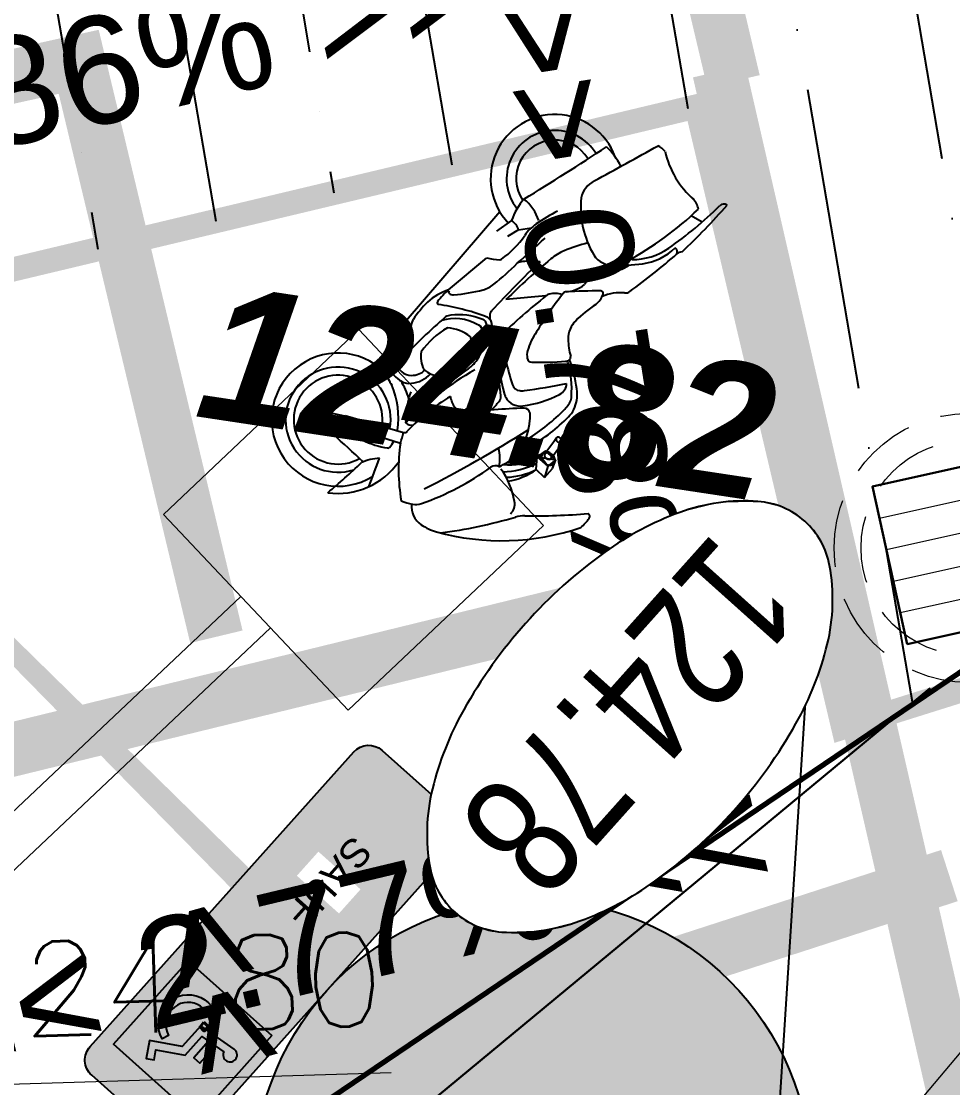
# Model space of a CAD drawing. Header units: metres. Extents: x -2858 to 512, y -1995 to 1252.
# Drawn here: x -1173.188 to -1169.726, y -903.477 to -899.515 of the extents above; entities that cross this region are included whole.
import ezdxf
from ezdxf import colors
from ezdxf.entities.mleader import LeaderData, LeaderLine
from ezdxf.enums import TextEntityAlignment as Align
from ezdxf.lldxf.tags import DXFTag
from ezdxf.math import Vec2, Vec3

# ---------------------------------------------------------------- set-up
doc = ezdxf.new("R2010")
doc.units = ezdxf.units.M
doc.linetypes.add('CACHE', pattern=[0.375, 0.25, -0.125])
doc.linetypes.add('Grille', pattern=[0.8, 0.4, -0.4])
for name, color, linetype in [('--ui- Rsx Humides- EP projeté', 150, 'EP proj'), ('--ui- Rsx Humides- EP texte', 5, 'Continuous'), ('--ui- Voirie- Signalisation', 7, 'Continuous'), ('04-NIV-COT', 1, 'Continuous'), ('05.2-EP-TXT', 5, 'Continuous')]:
    doc.layers.add(name, color=color, linetype=linetype)
for name, color, linetype, lineweight, true_color in [('03-HCH-15x30-0 à 10cm', 7, 'Continuous', 0, 0xb3ffff), ('03-HCH-15x40-10cm', 7, 'Continuous', 0, 0xb196e4), ('Ass - EP - Regards', 5, 'Continuous', 0, 0x0000ff), ('Ass - EP - Réseau', 5, 'Continuous', 0, 0x0000ff), ('Ass - EP - Textes - Regards', 5, 'Continuous', 0, 0x0000ff), ('Surface Projet - Textes - Altitudes', 7, 'Continuous', 0, 0x333399), ('Surface PROJET VOIRIE - Cotations - Cotation Points', 7, 'Continuous', 0, 0xc02000), ("Surface PROJET VOIRIE - Réseaux d'écoulement", 7, 'Ligne écoulement', 70, 0x33cccc), ('Surface PROJET VOIRIE - Textes - Altitudes', 7, 'Continuous', 0, 0x333399), ('Surface PROJET VOIRIE - Textes - Pente des côtés', 7, 'Continuous', 0, 0x333399)]:
    doc.layers.add(name, color=color, linetype=linetype, lineweight=lineweight, true_color=true_color)
for name, color, linetype, lineweight in [('04-NIV-MSQ', 255, 'Continuous', 0), ('05.1-EP-RGD', 5, 'Continuous', 30), ('05.2-EP-400PVC', 5, 'Continuous', 30)]:
    doc.layers.add(name, color=color, linetype=linetype, lineweight=lineweight)
doc.layers.add('05.2-EP-PAR', color=5, linetype='CACHE', lineweight=0, plot=False)
doc.styles.add('Altitude Surfaces projet', font='arialbi.ttf', dxfattribs={"height": 0.5})
doc.styles.add('ARIAL', font='arial.ttf')
doc.styles.add('Cotation', font='romans.shx')
doc.styles.add('Couches géologiques', font='arial.ttf', dxfattribs={"height": 0.3})
doc.styles.add('Mensura_Standard', font='arial.ttf', dxfattribs={"height": 1})
doc.styles.add('Pente Surfaces projet', font='arial.ttf', dxfattribs={"height": 0.4})
doc.styles.get("Standard").update_dxf_attribs({"font": 'arial.ttf'})
tags = doc.linetypes.add('EP proj', pattern='A,0.3,-0.1,0.1,-0.1,0.3,-0.2,["EP",Standard,S=0.1,R=0,X=-0.1,Y=-0.05],-0.25', length=1.35).pattern_tags.tags
tags[14] = DXFTag(74, 10)
tags = doc.linetypes.add('Ligne écoulement', pattern='A,5,[">",Mensura_Standard,S=2,R=0,X=0,Y=-1],0', length=5).pattern_tags.tags
tags[13:14] = [DXFTag(74, 4), DXFTag(75, 0), DXFTag(340, '0'), DXFTag(46, 0.0), DXFTag(50, 0.0), DXFTag(44, 0.0), DXFTag(45, 0.0)]
doc.dimstyles.get("Standard").update_dxf_attribs({"dimtxt": 0.18, "dimasz": 0.18, "dimexe": 0.18, "dimexo": 0.0625, "dimgap": 0.09, "dimtad": 0, "dimtih": 1, "dimtoh": 1, "dimdec": 4, "dimzin": 0, "dimdsep": 46, "dimtxsty": 'Standard', "dimcen": 0.09, "dimadec": 0, "dimazin": 0, "dimtfac": 1, "dimtdec": 4, "dimtofl": 0, "dimtmove": 0, "dimatfit": 3, "dimfxl": 1, "dimtolj": 1, "dimtzin": 0, "dimarcsym": 0})

# ---------------------------------------------------------------- blocks, each defined once
blk = doc.blocks.new('EP-RAG800')
at = {"color": 255, "lineweight": 0}
blk.add_wipeout([(-0.3000000000000227, 0.3000000000116473), (0.29999999995341126, 0.3000000000116473), (0.2999999999534112, -0.2999999999999944), (-0.3000000000000225, -0.29999999999999427)], dxfattribs=at)
blk.add_lwpolyline([(-0.3000000000000227, 0.3000000000116473), (0.2999999999534111, 0.3000000000116473), (0.2999999999534111, -0.2999999999999944), (-0.3000000000000225, -0.2999999999999943)], close=True)
at = {"lineweight": 9, "flags": 128}
for points in [[(-0.1800000000233059, 0.3000000000116473), (-0.1800000000233057, -0.2999999999999944)], [(-0.06000000002330586, 0.3000000000116473), (-0.06000000002330574, -0.2999999999999943)], [(0.05999999997669413, 0.3000000000116473), (0.05999999997669424, -0.2999999999999944)], [(0.1799999999766941, 0.3000000000116473), (0.1799999999766942, -0.2999999999999944)]]:
    blk.add_lwpolyline(points, dxfattribs=at)
at = {"layer": '05.2-EP-PAR'}
for radius in [0.5000000000052389, 0.4000000000052387]:
    blk.add_circle((-2.330580173293129e-11, 5.826478188808437e-12), radius, dxfattribs=at)
blk = doc.blocks.new('B6d + M6h sauf PMR')
at = {"layer": '--ui- Voirie- Signalisation', "ltscale": 2, "transparency": 33554687}
h = blk.add_hatch(color=5, dxfattribs=at)
h.dxf.hatch_style = 1
h.paths.add_polyline_path([(-41.88619950343855, 41.89110468118088), (0, 0), (41.89110468118452, 41.886199503424, 0.4142135623730739)])
h.paths.add_polyline_path([(-41.88619950343855, 41.89110468118088, 0.1989123673796841), (-59.23949989848188, 0.003468484450422693, 0.198912367379665), (-41.89110468118452, -41.88619950342763), (0, 0)])
h.paths.add_polyline_path([(-41.89110468118452, -41.88619950342763, 0.4142135623731062), (41.88619950343855, -41.89110468117724), (0, 0)])
h.paths.add_polyline_path([(41.88619950343855, -41.89110468117724, 0.1989123673796411), (59.23949989845278, -0.003468484454060672, 0.1989123673796506), (41.89110468118452, 41.886199503424), (0, 0)])
at = {"layer": '--ui- Voirie- Signalisation', "lineweight": -3, "ltscale": 30, "transparency": 33554648}
h = blk.add_hatch(color=5, dxfattribs=at)
h.dxf.hatch_style = 1
h.paths.add_polyline_path([(16.91382956964662, -71.70663514517219), (44.66459561735974, -71.70663514517219), (44.66459561735974, -99.4574011928853), (16.91382956964662, -99.4574011928853)])
edge = h.paths.add_edge_path(flags=16)
edge.add_line((24.46273258049041, -82.90228313571424), (25.53869203978684, -84.43518948594647))
edge.add_arc((28.70717142237647, -88.94928351075251), 5.515098046516052, 125.065329541287, 340.6798514256056)
edge.add_line((33.91168487418327, -90.77393311893684), (35.6790454290167, -91.39355179678387))
edge.add_arc((28.70717142239332, -88.94928351075029), 7.387927626766539, 125.0653295413926, 340.6798514256188, ccw=False)
edge = h.paths.add_edge_path(flags=16)
edge.add_line((25.62101430699113, -76.3979742159936), (26.82717142236652, -86.44928351076305))
edge.add_line((26.82717142236652, -86.44928351076305), (33.7239608495729, -86.44928351076305))
edge.add_line((33.7239608495729, -86.44928351076305), (38.06396084956941, -93.44928351076305))
edge.add_line((38.06396084956941, -93.44928351076305), (41.88852296228288, -91.07805500091854))
edge.add_line((41.88852296228288, -91.07805500091854), (40.83464362454833, -89.37824961746446))
edge.add_line((40.83464362454833, -89.37824961746446), (38.70988689525984, -90.69559878961445))
edge.add_line((38.70988689525984, -90.69559878961445), (34.83717142237583, -84.44928351076305))
edge.add_line((34.83717142237583, -84.44928351076305), (28.60151995229535, -84.44928351076305))
edge.add_line((28.60151995229535, -84.44928351076305), (28.36151995230466, -82.44928351076669))
edge.add_line((28.36151995230466, -82.44928351076669), (33.90097840956878, -82.44928351076669))
edge.add_line((33.90097840956878, -82.44928351076669), (33.90097840956878, -80.44928351076305))
edge.add_line((33.90097840956878, -80.44928351076305), (28.12151995228487, -80.44928351076305))
edge.add_line((28.12151995228487, -80.44928351076305), (27.81313355956809, -77.87939690467101))
edge.add_arc((27.35112873714302, -76.20044979996415), 1.741353449575238, 285.3855901716743, 546.5131673557642)
at = {"linetype": 'ByBlock', "ltscale": 2, "true_color": 0xffffff}
h = blk.add_hatch(color=7, dxfattribs=at)
h.dxf.hatch_style = 1
edge = h.paths.add_edge_path()
edge.add_arc((0, 0), 68.97750000000103, 0, 360)
edge = h.paths.add_edge_path()
edge.add_line((-48.97750000003725, -68.97750000000087), (48.97750000000815, -68.97750000000087))
edge.add_arc((48.97750000000815, -73.97750000000087), 5, 0, 90, ccw=False)
edge.add_line((53.97750000000815, -73.97750000000087), (53.97750000000815, -98.41118787147207))
edge.add_arc((48.97750000000815, -98.41118787147207), 5, -90, 0, ccw=False)
edge.add_line((48.97750000000815, -103.4111878714721), (-48.97750000003725, -103.4111878714721))
edge.add_arc((-48.97750000003725, -98.41118787147207), 5, 180, 270, ccw=False)
edge.add_line((-53.97750000003725, -98.41118787147207), (-53.97750000003725, -73.97750000000087))
edge.add_arc((-48.97750000003725, -73.97750000000087), 5, 90, 180, ccw=False)
at = {"layer": '--ui- Voirie- Signalisation', "color": 1, "transparency": 33554687, "const_width": 15}
blk.add_lwpolyline([(-58.2394999001699, 0.003409934251976665, 1), (58.2394999001699, -0.003409934255614644, 1)], format="xyb", close=True, dxfattribs=at)
at = {"layer": '--ui- Voirie- Signalisation', "color": 1, "transparency": 33554687, "const_width": 8}
for points in [[(41.89110468118452, 41.88619950342763), (-41.89110468118452, -41.88619950342763)], [(-41.88619950343855, 41.89110468118088), (41.88619950343855, -41.89110468117724)]]:
    blk.add_lwpolyline(points, dxfattribs=at)
at = {"layer": '--ui- Voirie- Signalisation', "lineweight": -3, "ltscale": 30, "transparency": 33554687}
blk.add_lwpolyline([(16.91382956964662, -71.70663514517219), (44.66459561735974, -71.70663514517219), (44.66459561735974, -99.4574011928853), (16.91382956964662, -99.4574011928853)], close=True, dxfattribs=at)
blk.add_lwpolyline([(25.62101430699113, -76.3979742159936), (26.82717142236652, -86.44928351076305), (33.7239608495729, -86.44928351076305), (38.06396084956941, -93.44928351076305), (41.88852296228288, -91.07805500091854), (40.83464362454833, -89.37824961746446), (38.70988689525984, -90.69559878961445), (34.83717142237583, -84.44928351076305), (28.60151995229535, -84.44928351076305), (28.36151995230466, -82.44928351076669), (33.90097840956878, -82.44928351076669), (33.90097840956878, -80.44928351076305), (28.12151995228487, -80.44928351076305), (27.81313355956809, -77.87939690467101, 2.172347433792144), (25.62101430699113, -76.3979742159936, -2.864617719660544)], format="xyb", close=True, dxfattribs=at)
blk.add_lwpolyline([(24.46273258049041, -82.90228313571424), (25.53869203978684, -84.43518948594647, 1.371524833274958), (33.91168487418327, -90.77393311893684), (35.6790454290167, -91.39355179678387, -1.371524833273797), (24.46273258049041, -82.90228313571424, -0.8762355864553174)], format="xyb", dxfattribs=at)
at = {"layer": '--ui- Voirie- Signalisation', "transparency": 33554687}
blk.add_circle((0, 0), 68.97750000000103, dxfattribs=at)
at = {"layer": '--ui- Voirie- Signalisation', "ltscale": 1.5, "transparency": 33554687, "insert": (-20.74202175432583, -82.95969645244622), "char_height": 7, "attachment_point": 2, "line_spacing_factor": 1.5, "style": 'ARIAL', "bg_fill": 2}
blk.add_mtext_dynamic_manual_height_columns('SAUF', width=1.009532661852177, gutter_width=1, heights=[4.079493640080102], dxfattribs=at)
at = {"layer": '--ui- Voirie- Signalisation', "lineweight": -3, "ltscale": 30, "transparency": 33554687}
blk.add_lwpolyline([(-48.97750000003725, -68.97750000000087), (48.97750000000815, -68.97750000000087, -0.414213562373095), (53.97750000000815, -73.97750000000087), (53.97750000000815, -98.41118787147207, -0.414213562373095), (48.97750000000815, -103.4111878714721), (-48.97750000003725, -103.4111878714721, -0.414213562373095), (-53.97750000003725, -98.41118787147207), (-53.97750000003725, -73.97750000000087, -0.414213562373095)], format="xyb", close=True, dxfattribs=at)
blk = doc.blocks.new('11')
at = {"color": 0}
for p, q in [((4279.964173494096, 7139.039925275298), (4238.242798170264, 7124.036218282228)), ((4238.242798170264, 7124.036218282228), (4285.804875275309, 7114.86713550023)), ((4285.804875275309, 7047.34964008622), (4238.242798170264, 7124.036218282228)), ((4238.242798170264, 7124.036218282228), (4239.077184137146, 7059.019159823816)), ((4335.870629508237, 7139.039925275298), (4279.964173494096, 7139.039925275298)), ((4285.804875275309, 7114.86713550023), (4335.870629508237, 7139.039925275298)), ((4335.870629508237, 7139.039925275298), (4334.201857570748, 7084.859178884348)), ((4158.492970889623, 7089.792085567184), (4171.099104641195, 7095.244427262267)), ((4171.099104641195, 7095.244427262267), (4246.125304848145, 7102.800272398788)), ((4285.804875275309, 7114.86713550023), (4272.6571764892, 7046.667089941606)), ((4285.804875275309, 7047.34964008622), (4285.804875275309, 7114.86713550023)), ((4334.201857570748, 7084.859178884348), (4285.804875275309, 7047.34964008622)), ((4157.658584919016, 7055.616734024996), (4180.707264164652, 7058.893945178177)), ((4180.707264164652, 7058.893945178177), (4251.440556351285, 7065.837432870103)), ((4239.077184137146, 7059.019159823816), (4285.804875275309, 7047.34964008622)), ((4272.6571764892, 7046.667089941606), (4285.804875275309, 7047.34964008622)), ((2936.789191913049, 6888.593574536892), (2950.059465913291, 6830.432659849219)), ((3338.403481638248, 6748.745483666353), (3271.834331002276, 6809.951112181807)), ((3690.689337538744, 6570.709814332818), (3830.354748966362, 6441.272589919085)), ((4790.38564123791, 6255.449101317368), (4670.193612111922, 6521.79098077763)), ((4746.404102800603, 6239.472730860041), (4623.124062249626, 6498.877665751308)), ((3544.249148188348, 6265.809255956599), (3495.954613289054, 6304.189910662986)), ((3544.249148188348, 6265.809255956599), (3602.949005892689, 6247.777676087266)), ((3533.313344033624, 6211.188979631683), (3619.293001866157, 6191.800283263598)), ((3977.585709834661, 6208.264748999311), (3744.231267292242, 6241.854060630008)), ((4750.353985691632, 6237.681755872836), (4796.375359058569, 6258.400463427111)), ((4780.22851615418, 6186.859847588392), (4750.353985691632, 6237.681755872836)), ((4823.482778264399, 6212.285905262383), (4780.22851615418, 6186.859847588392)), ((4796.375359058569, 6258.400463427111), (4823.482778264399, 6212.285905262383)), ((4233.937428876947, 6154.324387497894), (3539.472967455353, 6140.898563132083))]:
    blk.add_line(p, q, dxfattribs=at)
for centre, radius, start, end in [((4340.530594712312, 7410.022828196335), 15.4725597061815, 98.13521868544333, 188.7484759510369), ((4367.144091237526, 7223.847103318592), 203.5408418039531, 81.23787426698432, 98.13521868544333), ((3833.63105675597, 6416.8343296651), 1155.467353693544, 26.36981789513031, 60.75380559915217), ((1924.487869244258, 4888.699555787185), 3479.771686300971, 41.42270699796095, 46.37653968730686), ((4659.572623709406, 7301.92824594483), 167.7427173870478, 221.4227069979609, 236.8919729708667), ((4563.495107645358, 7076.574447398933), 57.33174859723312, 81.74139999173978, 146.3886470644528), ((3347.591992885064, 5193.203521973846), 2315.846524265617, 49.20919392134613, 58.19977961577918), ((4203.633833829503, 6757.428784305623), 352.5034356114859, 44.19539352512083, 68.25958012296884), ((4262.381833609383, 6767.792122186089), 325.0994221540812, 51.67925130335405, 77.23709517592353), ((4780.813404521163, 6889.277224082194), 343.8532873247648, 140.4317271746638, 168.4190893883507), ((4039.344913969006, 6892.571523018109), 139.8535853402694, 86.83385577139778, 123.5071652683777), ((3995.807664616223, 6105.506610517783), 928.121730434826, 72.77964832829248, 86.83385577139778), ((4177.470563044961, 6776.493807903884), 300.2164410908719, 35.8937068097621, 67.25213363915691), ((4181.727477876659, 6725.756338868683), 363.719002466507, 43.04018184184197, 69.3487653272076), ((4400.004328571449, 6560.430742287936), 632.1550748936409, 139.2801808744019, 152.1999269507272), ((4252.227508885975, 6605.589973952548), 470.3124164819719, 127.7080795130052, 147.5807104504121), ((4072.757348954867, 6842.104554111298), 200.3788343048873, 123.5071652683777, 139.2801808744019), ((3995.958259292136, 6949.988157974716), 41.85490538975329, 101.4932139811703, 138.5920398201699), ((4029.325076056833, 6785.88553081562), 209.3153983468472, 85.80330224336672, 101.4932139811703), ((3961.851159915517, 5866.340040198222), 1131.333098108746, 74.29626558105052, 85.80330224336672), ((4467.322771003659, 6490.026574407864), 506.2800826310752, 107.309451479489, 122.5084333442514), ((4258.434972442876, 6964.780393922163), 29.82603249231519, 357.6829169868425, 65.98037710228061), ((4337.839923447187, 6905.50672849633), 71.09096712768661, 71.82305424277067, 107.309451479489), ((3286.317939538698, 3702.941969798339), 3441.865287117358, 70.38236891835872, 71.82305424277067), ((2814.261565657522, 3224.62812533525), 3699.119721491182, 85.48285350556382, 90.24433806670378), ((2825.71678436939, 6926.156142170235), 27.33935497985656, 185.1244467184057, 265.9484733831339), ((3973.674639566059, 6873.503833870098), 60.685403281687, 68.6671213635068, 130.6091402066091), ((2498.816120982359, 4944.567588279184), 2441.496612665005, 49.23188448063735, 53.99179133729885), ((3795.723019715588, 6417.854283131819), 549.8513179723666, 49.59137081405676, 68.6671213635068), ((2607.639979992251, 1264.875116744937), 5890.970765572545, 68.60241079415779, 74.12602135137908), ((4524.823731115277, 6794.473610514236), 171.8774069919885, 118.8480933498568, 148.7713794244436), ((4476.965864397775, 6952.16955379436), 35.7921600124368, 191.5202095806465, 258.5428650699071), ((4647.667003376599, 6820.390939512916), 246.8901914541015, 7.596320743601535, 26.36981789513031), ((2718.537879139374, 5117.685461106637), 1784.306358712316, 76.52230298025256, 86.61844654844961), ((3131.040576508458, 6932.620904384341), 32.5906709885793, 218.6688154388519, 266.5211075436368), ((3138.134430991675, 6875.886225417184), 25.84818352039386, 110.5455822668607, 180.9861856954023), ((3093.138019483726, 6601.701733105278), 274.4087747059048, 49.36749958962734, 85.99785077212438), ((2665.495412113334, 3233.619233200719), 3695.660276092556, 78.37806284376788, 82.79408550185015), ((4179.521578511412, 6866.731795039886), 30.82042334176925, 144.2409752790198, 217.7970391157671), ((4266.322828315388, 6780.221875395087), 153.0567773388665, 126.5319156483938, 136.930239756721), ((4381.260801881741, 6625.072937345758), 346.1420713027593, 122.5084333442514, 126.5319156483938), ((4188.169759348224, 5634.988288283275), 1312.681854679149, 61.38340639914388, 77.60860855425753), ((2970.028183421309, 6780.029934074191), 86.28871183677789, 140.6887638664022, 178.1278176554841), ((2787.488795137222, 5305.233682333186), 1533.838695565065, 70.00311581430688, 85.67111183408359), ((3062.811361797343, 6554.150796827089), 307.1615142272723, 41.84408837411765, 76.52230298025256), ((3400.486123917814, 6816.332923136812), 38.37612258438475, 36.0876254753515, 75.65048660823115), ((3600.778583107705, 6962.322445828628), 209.4746590236868, 216.0876254753515, 245.889563431627), ((3570.861144658367, 7007.199594161866), 300.1745903825575, 312.4675624036162, 328.2281758874302), ((3841.415410706963, 6832.937354013484), 22.33092722188734, 37.21571787996702, 133.4601271295492), ((2870.460192732702, 5798.048932400692), 1441.088303361856, 40.30494617465505, 46.67738097562386), ((4099.539318867217, 6774.728316255772), 81.16867572053954, 342.1158712563039, 49.59137081405676), ((9552.969477435763, 12182.28693344553), 7588.975966851615, 224.6617580830785, 226.8017345372632), ((4786.286245001669, 6838.877635401601), 107.0436610240209, 306.545532436427, 7.596320743601535), ((2454.332925651412, 6782.848980400406), 429.4526072516524, 324.6810627077599, 0.6770514940095029), ((3288.445914024676, 6627.359398316752), 143.1766103018395, 33.9804274032991, 78.05723585015107), ((3509.605750128816, 6756.809766529055), 12.44186692435048, 121.0259078629454, 221.1850646157846), ((3546.393896607871, 6646.881699458158), 128.0947223181732, 82.11316311510959, 109.7099203183847), ((3713.590100951682, 7303.812702932089), 550.7601838082322, 254.2369380620714, 266.9596511975195), ((3690.871638881232, 6876.082169364832), 122.4267414242794, 266.9596511975195, 312.4675624036162), ((4032.87939703856, 6723.797756615488), 92.23925620913363, 35.44512931551498, 49.23188448063735), ((4074.873451587002, 6753.691187710196), 40.6920172902211, 329.6499086722187, 35.44512931551498), ((4781.009368987943, 6720.124651973063), 76.16606065713668, 28.89225451890643, 61.9092581643066), ((3150.873740202005, 6440.468312897181), 345.9512912805306, 52.21884949478863, 62.23868511674519), ((5204.463821565922, 8239.765634229567), 2264.485824724367, 221.1850646157846, 225.3424973641781), ((11622.23439062592, -13.47574200465169), 10036.39076885718, 137.7963110161004, 139.7837236979358), ((3952.229994600828, 6715.61700194345), 22.58308078343001, 322.4263779019987, 40.30494617465505), ((2261.365086212943, 7831.755015263494), 2150.438567490531, 322.9236489046164, 329.2772656328615), ((3222.334295680936, 7339.268081920614), 1122.696710203723, 315.2635860414215, 327.4950437429657), ((4137.324073311131, 6762.535730568154), 41.46544141745386, 320.1430980059598, 342.1158712563039), ((4212.22636993062, 6703.610946080342), 35.07741737789762, 91.36914126225606, 134.4455857577802), ((4268.760711206312, 4338.213982764326), 2401.149885796635, 90.09985362957218, 91.36914126225606), ((4619.669517783637, 6622.79013007872), 264.5522474178936, 18.4443571072923, 30.46602452470781), ((3304.832656251456, 6639.085840610715), 94.65013699145403, 342.4002766922449, 52.21884949478863), ((3506.394501023184, 6815.878755000813), 147.0258484065954, 227.5564089377355, 279.0073170938837), ((3501.188983582149, 6509.853614877837), 163.2703539860755, 46.85987545567593, 80.04547177197394), ((3797.194464903514, 6993.313035630315), 346.3469961112235, 278.3774698130748, 294.7864574784595), ((3905.654529107924, 6751.450791930707), 81.34815962190287, 296.8501420921367, 322.4263779019987), ((4190.016131060387, 7243.996395917071), 867.2664382785753, 303.61900352028, 321.700611532062), ((3624.736535052027, 6639.267650025824), 15.72866420679298, 220.8043490961564, 273.5712461822425), ((3507.89918953013, 8511.33555953081), 1891.43898915211, 273.5712461822425, 280.3481097115505), ((3728.220951548035, 6663.523110882074), 101.9819137397058, 202.7317704432453, 238.3182510808287), ((4224.869797783162, 6496.375485029464), 139.9277470534609, 106.0360112913513, 124.5566918984462), ((4305.678942671235, 6215.227542444758), 432.4585719545964, 82.41971699269465, 106.0360112913513), ((4312.919424418549, 6611.104622981904), 59.63861801229472, 349.18076643935, 40.71191226546255), ((2966.936819737966, 6746.270917773407), 449.1388351195304, 306.4672988229863, 342.4002766922449), ((3698.082541505064, 6614.690079840992), 44.59734542596151, 238.3182510808287, 260.4576383014273), ((4240.39892113414, 9840.79049226844), 3315.962645522608, 260.4576383014273, 265.4449524876439), ((4561.10472398829, 6014.982720877204), 727.1160122971428, 124.8604745769625, 143.4376632872946), ((4269.837658314224, 6619.337898696234), 103.5000520922806, 318.421209638266, 349.18076643935), ((4784.145659549351, 6227.902783644546), 349.2832086953399, 33.73119110041876, 97.03263076771798), ((2922.767880030166, 6518.458434835935), 119.1192934934132, 172.2262598751147, 192.9837441379269), ((3771.509947093393, 7129.964058688071), 703.2228998803972, 235.3459277867722, 244.9814522343003), ((3986.524884738217, 6579.262677463863), 44.96962364068717, 257.8441842056354, 317.8111710282315), ((4148.289422253336, 6390.223946110505), 140.0158316603716, 99.6751930343405, 128.2046218379168), ((4154.240082264136, 6355.320165610101), 175.4232355161261, 76.8569546336139, 99.6751930343405), ((4668.769953733499, 8052.139715995101), 1578.37804299039, 251.8120247607164, 266.8475859588129), ((4632.545377217422, 8403.742148841658), 1928.09966109481, 256.8569546336139, 268.3381013314991), ((4632.299988994564, 7484.963752309952), 976.8262683491853, 253.0341362438393, 268.5173772538639), ((4784.145659549351, 6227.902783644546), 315.2068234186913, 176.9803221748153, 73.08675106478903), ((4784.145659549351, 6227.902783644546), 315.2068234186913, 111.1932768138124, 120.7200820312161), ((6693.123446330617, 1806.48574940853), 5060.546348456865, 110.4587256401726, 112.0897029814995), ((-5007.636543862332, -16334.88531624463), 24127.0915598853, 70.28034553828753, 71.1021452360455), ((3583.641204066764, 6727.418510644624), 258.9959501626475, 244.9814522343003, 261.4722584968907), ((4028.96613526922, 9697.319911479877), 3262.099116062204, 261.4722584968907, 266.5094143064528), ((3998.155729478414, 6440.195829583492), 47.88486824460583, 146.2960543227304, 202.2064778099533), ((4325.614442818056, 6164.921439598009), 426.7306418090355, 128.2046218379168, 137.73003725751), ((4257.875489914979, 6302.57208675814), 226.1420448008314, 118.4549772993619, 144.6582683579601), ((4085.946301931705, 6017.658431236792), 487.9748394242187, 62.40746103700171, 82.44241232147955), ((4846.478108748983, 6144.689548511218), 389.0755102437962, 123.1811395814619, 155.138862715792), ((4164.177376311462, 6982.326781771771), 656.3281733735189, 301.0056149792115, 309.5359818670429), ((4540.734102694507, 6476.927343313044), 41.24461645211216, 358.9202187632852, 54.43432406931769), ((4607.953182634155, 6491.712216901753), 16.77793925192708, 25.28211444233722, 93.1685098803507), ((4724.112556344087, 6331.818124882571), 165.4901070755103, 122.187502464363, 123.1811395814619), ((4724.112556344087, 6331.818124882571), 165.4901070755103, 91.45879757637016, 104.1977028136137), ((4720.103368243392, 6489.249095681516), 8.008094909399672, 20.19283288850328, 91.45879757637016), ((4413.142839873399, 6281.96604698959), 378.1736103823953, 355.9792096407995, 33.74003129553412), ((4956.388917830031, 6659.326954190314), 233.4096695089292, 224.5547604287702, 246.1361333877175), ((3326.296323862116, 6297.865678188784), 353.3384855022182, 158.7904799921764, 177.5065402463435), ((3957.365990635197, 10670.28237833029), 4244.20743805712, 265.0139690764245, 269.439380599047), ((3973.859916357513, 6724.725529998235), 477.8779573812583, 216.252425209592, 226.270218643369), ((3917.288941877152, 6453.625159491712), 27.38548660016044, 266.9640811465761, 301.3767124341759), ((3896.161991303976, 6488.26831525231), 67.96252791103863, 301.3767124341759, 323.6664554253977), ((5085.793342199366, 6884.195970535904), 1222.657910908906, 202.2064778099533, 213.0690961787675), ((3999.2684649976, 6431.666407380646), 27.62671537059968, 143.4376632872946, 201.5543486094463), ((4274.638133997287, 6534.00476732284), 321.392805385934, 200.4874069757607, 227.9948018826997), ((4043.373678937744, 6433.646237539055), 38.20375276568052, 151.3710701486448, 203.5352300583788), ((4226.604277810271, 6469.39732197595), 224.1372026475771, 193.1539003708876, 237.8564209324801), ((4272.769244848008, 6447.323744401496), 199.8482755015655, 183.9996117947439, 218.1702561517125), ((4169.746834032427, 6361.949894753678), 167.340260441242, 3.371652162275237, 31.80084669249888), ((4297.512050498466, 6760.469870698566), 397.4872486117503, 293.5764150286374, 301.0056149792115), ((4784.145659549351, 6227.902783644546), 249.0389789910834, 122.1343324513972, 59.1606970572069), ((4784.145659549351, 6227.902783644546), 210.3511061033961, 123.3767867181429, 70.74311583750796), ((20394.49381672796, 6172.706543116758), 15543.04541562546, 178.9791891337003, 179.6928542636372), ((4656.99818188716, 3676.899102410229), 2776.54787698458, 81.34912531615788, 85.76664494357175), ((3249.387946544404, 6231.651268559901), 303.9496223036053, 151.7813432205355, 355.3293115597302), ((3174.88389254194, 6493.330297308668), 123.2912987638055, 250.2803455382875, 298.5927421963536), ((2469.448501650433, -3778.829522010245), 10215.26073165676, 83.26873915466797, 84.26769573475927), ((3682.374610258456, 6420.020825123342), 56.20433851961513, 226.270218643369, 253.918492425131), ((3560.909350918795, 4712.868503284335), 1656.535591592244, 81.1777215173253, 86.33478621785113), ((4196.05773332734, 6434.415681882223), 154.0436334881079, 304.0496394281545, 336.0126607516566), ((4325.961963761787, 6261.925340712696), 147.5808754047669, 48.25370838552196, 88.35232123379758), ((4326.223943675126, 6283.745058111774), 94.55056936630318, 42.71609622508556, 84.5813676890147), ((4372.671605089869, 6314.265891105097), 77.42872783702987, 12.50851518853714, 48.25370838552196), ((4784.145659549351, 6227.902783644546), 349.2832086953399, 148.4159980812694, 163.5582047328606), ((39.44765293058299, -4890.502996183306), 11581.50476101256, 73.0359171789914, 75.32584820368041), ((3668.538429707478, 7167.51099886086), 881.4894768340989, 249.1365217724851, 256.8241502071024), ((3794.547985490601, 6218.210441119198), 133.1704477843344, 56.58306080370944, 81.1777215173253), ((3402.050964418988, 5624.773497548114), 844.662696031788, 46.905822248452, 56.52951733341889), ((4235.889765346612, 6676.384849157112), 372.5059283933409, 251.1689764007682, 277.1583456139007), ((4344.406262438933, 6300.532678932112), 69.80342956140551, 0.7148712652267888, 42.71609622508556), ((4301.178420620228, 6298.405085933788), 150.66014572863, 355.0816128131275, 12.50851518853714), ((3249.387946544404, 6231.651268559901), 228.506749179763, 163.1107735370804, 350.2551589037834), ((3249.387946544404, 6231.651268559901), 183.0781487205176, 163.1107735370804, 345.9740702185707), ((3633.288092596646, 6198.355671811078), 214.9763848124045, 149.5074533811019, 183.010437467051), ((3517.54170253333, 6507.933120257381), 204.8836203258737, 255.89490019126, 277.5325920153649), ((3627.661103137027, 6220.704028220076), 94.826345481999, 151.5975806460973, 185.758854628428), ((3603.484295688759, 5857.991440311467), 450.715583951243, 77.44356006097541, 97.53259201536483), ((3698.964896459322, 6285.750793290019), 12.43127362247889, 38.02792269332932, 78.37241202560334), ((3304.637324240248, 5977.35873468213), 513.0308102012413, 31.03452354113496, 38.02792269332932), ((4096.537276022325, 6336.239810321873), 55.25206474541297, 227.9948018826997, 255.0100718606861), ((4410.75925659966, 8721.028808238843), 2460.19294445172, 262.3262964014696, 268.9925481598088), ((4286.479924425672, 6312.762611088503), 96.03011152670963, 287.3058870838147, 327.5357171834763), ((4321.454463144953, 6300.246297746591), 92.75701544835823, 327.5117840236056, 0.7148712652267888), ((4374.220925459827, 6292.119520824795), 77.34769220404561, 331.8934090053255, 355.0816128131275), ((3591.860789727609, 6612.3832540367), 951.5074162110238, 337.2553955579537, 341.360207457834), ((3415.106228277276, 6488.486384011732), 301.4411595840953, 270.6656786564766, 293.0877178980151), ((3960.87258696575, 6222.064951721972), 26.71484497181332, 358.1788458875985, 46.905822248452), ((3978.822768656726, 6221.494210547229), 8.755591973760387, 275.2311490022324, 358.1788458875985), ((4052.929082468341, 6214.406837263305), 8.674213153160567, 252.571196805369, 17.75928923212541), ((4718.37446912397, 4926.610525984244), 1355.848154987967, 107.3058870838147, 112.8456820722355), ((4776.057742571647, 4838.395233908828), 1448.107292642128, 106.2604174167998, 112.7747805753674), ((4356.116402873959, 6278.17422770655), 51.66411652958057, 286.2604174167998, 327.5117840236056), ((4371.053341934647, 6263.71611491793), 60.6293782217498, 290.6962886608325, 305.8833057512244), ((4335.571890331994, 6312.761897580858), 121.1638494341096, 305.8833057512244, 331.8934090053255), ((4784.145659549351, 6227.902783644546), 349.2832086953399, 177.3840940036289, 184.4594813213396), ((4393.032086426581, 6268.202366608122), 79.93693969848948, 302.4470768401281, 342.7573547627296), ((4787.948018044422, 6334.008473678419), 100.70598161627, 282.3396622677492, 309.2547776982246), ((4026.444666916694, 6539.875912959847), 335.1912316132559, 261.6184521644919, 274.5318267680735), ((4116.864172127287, 6444.029443724241), 273.83111827826, 239.427445292177, 263.8019675163732), ((4113.80859555323, 6802.722569409219), 631.4802548691445, 267.5940961982162, 277.1096282521447), ((3662.435977071713, 8139.384988724181), 2065.691046588695, 286.0611764130716, 290.6962886608325)]:
    blk.add_arc(centre, radius, start, end, dxfattribs=at)
at = {"color": 0, "extrusion": (0, 0, -0.9999999999999999)}
blk.add_ellipse((4257.3729004005, 7092.709533330213), major_axis=(0.4171929844574152, 35.4258413347992), ratio=0.7703287791158245, dxfattribs=at)
at = {"color": 0, "extrusion": (0, 0, -1)}
for centre, major_axis, ratio in [((4158.075777903388, 7072.704409796206), (0.4171929844574154, 17.08767577109427), 0.6479564087062746), ((4249.571307257007, 7084.398249590697), (-1.869249093765735, 18.56081672049315), 0.7099759514063108)]:
    blk.add_ellipse(centre, major_axis=major_axis, ratio=ratio, dxfattribs=at)
blk = doc.blocks.new('MENSURA_LEADER67', base_point=(-1129.386952854, -923.8863458550001))
at = {"layer": 'Surface PROJET VOIRIE - Cotations - Cotation Points'}
blk.add_line((-1129.386952854, -923.8863458550001), (-1127.576188965, -923.8863458550001), dxfattribs=at)
at = {"layer": 'Surface PROJET VOIRIE - Cotations - Cotation Points', "style": 'Cotation'}
blk.add_text('124.80', height=0.35, dxfattribs=at).set_placement((-1129.241119521, -923.3613458540001), align=Align.TOP_LEFT)
blk = doc.blocks.new('MENSURA_LEADER239', base_point=(-1125.285595852, -923.682044613))
at = {"layer": 'Ass - EP - Textes - Regards', "true_color": 0xffffff}
h = blk.add_hatch(color=7, dxfattribs=at)
edge = h.paths.add_edge_path(flags=0)
edge.add_arc((-1126.968486385898, -925.7152849191601), 0.1024264023928702, 138.1617592313394, 228.1617615274522)
edge.add_line((-1127.036807853, -925.791595764), (-1126.001105125, -926.7188654460001))
edge.add_arc((-1125.93278365484, -926.642554603898), 0.1024264023929549, 228.1617592313818, 318.1617615274472)
edge.add_line((-1125.85647281, -926.710876071), (-1124.165592904, -924.8222680800001))
edge.add_arc((-1124.241903746102, -924.75394660984), 0.1024264023928702, 318.1617592313394, 408.1617615274522)
edge.add_line((-1124.173582279, -924.6776357650001), (-1125.209285007, -923.750366083))
edge.add_arc((-1125.27760647716, -923.826676925102), 0.1024264023928702, 48.16175923133936, 138.1617615274946)
edge.add_line((-1125.353917322, -923.7583554580001), (-1127.044797228, -925.646963449))
at = {"layer": 'Ass - EP - Textes - Regards', "color": 5, "true_color": 0x0000ff, "flags": 128}
blk.add_lwpolyline([(-1127.044797228, -925.646963449), (-1127.044797228, -925.646963449, 0.4142135636594715), (-1127.036807853, -925.791595764), (-1126.001105125, -926.7188654460001), (-1126.001105125, -926.7188654460001, 0.4142135636594715), (-1125.85647281, -926.710876071), (-1124.165592904, -924.8222680800001), (-1124.165592904, -924.8222680800001, 0.4142135636594715), (-1124.173582279, -924.6776357650001), (-1125.209285007, -923.750366083), (-1125.209285007, -923.750366083, 0.4142135636594715), (-1125.353917322, -923.7583554580001)], format="xyb", close=True, dxfattribs=at)
at = {"layer": 'Ass - EP - Textes - Regards', "color": 5, "true_color": 0x0000ff, "style": 'Couches géologiques'}
for s, p in [('Prof : 1.04m', (-1125.029030575, -924.160060571)), ('Fe : 123.77', (-1124.675140857, -924.4768997530001)), ('T : 124.81', (-1124.321251139, -924.7937389360001))]:
    blk.add_text(s, height=0.3000000000000001, rotation=228.1617603439736, dxfattribs=at).set_placement(p, align=Align.TOP_LEFT)
blk = doc.blocks.new('Default_SymbolReg')
at = {"color": 7, "linetype": 'Continuous', "lineweight": 0, "flags": 128}
blk.add_lwpolyline([(-0.5, -0.5), (-0.5, 0.5), (0.5, 0.5), (0.5, -0.5), (-0.5, -0.5)], dxfattribs=at)
blk = doc.blocks.new('PENTE')
at = {"layer": 'Surface PROJET VOIRIE - Textes - Pente des côtés', "color": 24, "true_color": 0x993300, "style": 'Pente Surfaces projet'}
for s, rotation, p in [('<< 2.27% <<', 61.85384787202123, (3035.738539141908, -596.1169327082634)), ('<< 2.77% <<', 149.7863219460751, (3034.651783901158, -597.0679624094251)), ('>> 0.78% >>', 55.35100976079843, (3032.638316219896, -597.7795209156765)), ('>> 2.86% >>', 149.654926568883, (3033.235488815586, -600.083059946131))]:
    blk.add_text(s, height=0.3999999999999999, rotation=rotation, dxfattribs=at).set_placement(p, align=Align.MIDDLE_CENTER)
blk = doc.blocks.new('ALTI')
at = {"layer": 'Surface PROJET VOIRIE - Textes - Altitudes', "color": 24, "true_color": 0x993300, "style": 'Altitude Surfaces projet'}
blk.add_text('124.82', height=0.4999999999999998, rotation=123.2383476826811, dxfattribs=at).set_placement((3561.054948488529, -888.3391126123277), align=Align.MIDDLE_LEFT)
blk = doc.blocks.new('NIV-HG')
h = blk.add_hatch(color=256)
edge = h.paths.add_edge_path()
edge.add_arc((0.09999999991850927, -0.1000000000058208), 0.01874999998835847, 180, 360)
edge.add_arc((0.09999999991850927, -0.1000000000058208), 0.01874999998835847, 0, 180)
blk.add_lwpolyline([(0.0812499999301508, -0.1000000000058208, 1), (0.1187499999068677, -0.1000000000058208, 1)], format="xyb", close=True)
at = {"layer": '04-NIV-MSQ', "flags": 128}
blk.add_lwpolyline([(0.1749999998719431, -0.375), (0.1810506744077429, -0.3386817118007457), (0.1985490699880756, -0.3062867297267076), (0.2378561664372683, -0.2653805180889321), (0.2848349569248967, -0.2335786437615752), (0.3403796417987905, -0.20865233130462), (0.3987955727498047, -0.1915026338829193), (0.4739488398190588, -0.179137871862622), (0.5499999998719431, -0.1750000000029104), (0.6260511599248275, -0.179137871862622), (0.7012044268194586, -0.1915026338392636), (0.7596203579450957, -0.20865233130462), (0.8151650428189896, -0.2335786437615752), (0.8621438333648257, -0.2653805181034841), (0.9014509298140183, -0.3062867296102922), (0.918949325394351, -0.3386817118007457), (0.9249999999301508, -0.375), (0.918949325394351, -0.4113182882138062), (0.9014509297558106, -0.4437132704042597), (0.862143833306618, -0.4846194819110679), (0.8151650428189896, -0.5164213562384248), (0.7596203579450957, -0.5413476686808281), (0.7012044273433276, -0.5584973660443211), (0.6260511599830352, -0.570862128137378), (0.5499999998719431, -0.5749999999970896), (0.4739488398190588, -0.570862128137378), (0.3987955725169741, -0.558497366058873), (0.3403796418569982, -0.54134766869538), (0.2848349569248967, -0.5164213562384248), (0.2378561664372683, -0.4846194819401717), (0.1985490702791139, -0.4437132707680576), (0.1810506744077429, -0.411318288257462)], close=True, dxfattribs=at)
blk.add_wipeout([(0.17499999987194315, -0.3749999999953919), (0.18105067443731632, -0.3386817118042329), (0.19854906998990324, -0.3062867297240426), (0.23785616644214652, -0.26538051809036833), (0.28483495693342104, -0.2335786437569053), (0.34037964184072944, -0.20865233130892946), (0.3987955727817254, -0.19150263388589783), (0.4739488398422602, -0.1791378718682788), (0.549999999901047, -0.17500000000460814), (0.6260511599598337, -0.1791378718682788), (0.7012044268457455, -0.1915026338422421), (0.7596203579613645, -0.20865233130892946), (0.8151650428250172, -0.2335786437569053), (0.8621438334036031, -0.26538051810128227), (0.9014509298558464, -0.3062867296149032), (0.9189493254084333, -0.3386817118042329), (0.9249999999301508, -0.3749999999953919), (0.9189493254084333, -0.4113182882192927), (0.9014509297685349, -0.4437132704086224), (0.8621438333162916, -0.48461948191132936), (0.8151650428250172, -0.5164213562338784), (0.7596203579613645, -0.5413476686818544), (0.7012044273696145, -0.5584973660503163), (0.6260511600034894, -0.570862128133419), (0.549999999901047, -0.5749999999970896), (0.4739488398422602, -0.570862128133419), (0.39879557251979103, -0.5584973660612302), (0.3403796418843853, -0.5413476686927683), (0.28483495693342104, -0.5164213562338784), (0.23785616644214652, -0.4846194819440712), (0.19854907029549357, -0.4437132707687823), (0.18105067443731632, -0.4113182882629485)]).dxf.layer = '04-NIV-MSQ'
blk.add_lwpolyline([(0.1749999998719431, -0.375, 0.1666013135343036), (0.1985490700462833, -0.4437132704770193, 0.1055136302992702), (0.2848349569248967, -0.5164213562384248, 0.06823949699412582), (0.3987955725169741, -0.558497366058873, 0.0544090564489275), (0.5499999998719431, -0.5749999999970896, 0.05440905642072974), (0.7012044273433276, -0.5584973660443211, 0.06823949688384098), (0.8151650428189896, -0.5164213562384248, 0.1055136303805136), (0.9014509297558106, -0.4437132704042597, 0.1666013137011871), (0.9249999999301508, -0.375, 0.1666013138013172), (0.9014509297558106, -0.3062867296393961, 0.1055136305300926), (0.8151650428189896, -0.2335786437615752, 0.06823949685431131), (0.7012044272851199, -0.1915026339265751, 0.05440905634616275), (0.5499999998719431, -0.1750000000029104, 0.05440905638041151), (0.3987955724587664, -0.1915026339265751, 0.06823949685431055), (0.2848349569248967, -0.2335786437615752, 0.1055136306482895), (0.1985490700462833, -0.3062867296248442, 0.1666013137679404)], format="xyb", close=True)
at = {"style": 'ARIAL', "width": 0.75}
blk.add_attdef('COTE', text='', height=0.175, dxfattribs=at).set_placement((0.5499999999301508, -0.3749999999854481), align=Align.MIDDLE_CENTER)
blk = doc.blocks.new('ASSAI')
at = {"layer": 'Ass - EP - Réseau', "flags": 128}
for points in [[(1260.012921041249, -334.2165461503301), (1247.440291518161, -333.1587633288422)], [(1260.004470947617, -334.3764004929398), (1247.42687750585, -333.3182000379907)]]:
    blk.add_lwpolyline(points, dxfattribs=at)
at = {"layer": "Surface PROJET VOIRIE - Réseaux d'écoulement", "flags": 128}
blk.add_lwpolyline([(1243.563740261559, -330.5642405945521), (1250.741837504393, -332.3666764791393)], dxfattribs=at)
at = {"layer": 'Ass - EP - Regards', "rotation": 175.1908155207383}
blk.add_blockref('Default_SymbolReg', (1246.935344795602, -333.1965628933546), dxfattribs=at)
at = {"layer": 'Ass - EP - Textes - Regards', "rotation": 133.5650505867652}
blk.add_blockref('MENSURA_LEADER239', (1246.645033697072, -330.2039520817622), dxfattribs=at)
at = {"layer": 'Surface PROJET VOIRIE - Cotations - Cotation Points', "rotation": 133.5650505867652}
blk.add_blockref('MENSURA_LEADER67', (1249.619632538286, -333.0349642663334), dxfattribs=at)
at = {"layer": 'Ass - EP - Textes - Regards', "linetype": 'Continuous', "lineweight": 0}
blk.add_leader([(1245.894911686555, -331.8280826166251), (1248.014307416233, -330.1626716771207)], dimstyle='Standard', override={"dimasz": 0, "dimldrblk": 'None'}, dxfattribs=at)

msp = doc.modelspace()

# ---------------------------------------------------------------- hatches: boundary and pattern name
at = {"layer": '--ui- Rsx Humides- EP projeté', "linetype": 'Grille'}
h = msp.add_hatch(dxfattribs=at)
h.set_pattern_fill('ANSI36', color=5, scale=3.6, angle=-125.2777609185295, style=0)
h.set_pattern_definition([(279.7222390814705, (-2685.862911830716, 1374.90801564778), (0.5765237692289602, -0.7001975389231476), [1.124999999999998, -0.2249999999999998, 0, -0.2249999999999998])])
h.paths.add_polyline_path([(-1180.42018936853, -881.1753762201436), (-1165.588543053035, -876.6795461442214), (-1161.79938781905, -891.8278052136291), (-1160.390936604948, -898.2372139533543), (-1160.474640146283, -897.8514496235814), (-1160.125078608158, -898.9970885235102), (-1170.132660564281, -902.138304203196), (-1170.678023662923, -899.8312260341286), (-1175.17013782802, -900.9019221340955)])

# ---------------------------------------------------------------- linework, layer by layer
at = {"layer": '--ui- Rsx Humides- EP projeté', "color": 5, "linetype": 'EP proj', "const_width": 0.09}
msp.add_lwpolyline([(-1180.42018936853, -881.1753762201436), (-1165.588543053035, -876.6795461442214), (-1161.79938781905, -891.8278052136291), (-1160.390936604948, -898.2372139533543), (-1160.474640146283, -897.8514496235814), (-1160.125078608158, -898.9970885235102), (-1170.132660564281, -902.138304203196), (-1170.678023662923, -899.8312260341286), (-1175.17013782802, -900.9019221340955)], close=True, dxfattribs=at)
at = {"layer": '03-HCH-15x30-0 à 10cm', "const_width": 0.2, "flags": 128}
msp.add_lwpolyline([(-1175.330169647402, -879.4977588208942), (-1170.540635585211, -899.7380927853678)], dxfattribs=at)
at = {"layer": '03-HCH-15x40-10cm', "const_width": 0.2, "flags": 128}
msp.add_lwpolyline([(-1172.682026075476, -891.0582623487842), (-1177.61404618869, -892.3736737992974), (-1175.538660483716, -900.2333827374886), (-1172.974704126831, -899.665495989525), (-1172.462950705351, -901.8015752516889)], dxfattribs=at)
at = {"layer": '05.2-EP-400PVC', "flags": 128}
msp.add_lwpolyline([(-1183.602391873787, -976.2336867989062), (-1188.949467347332, -949.3981721762225), (-1195.383501255055, -928.7968380654074), (-1195.413932392279, -925.0696379822168), (-1179.584086616715, -910.0769069886012), (-1169.809011014847, -901.9924119594807)], dxfattribs=at)

# ---------------------------------------------------------------- next in the draw order: block references
at = {"layer": '05.1-EP-RGD', "rotation": 102.490179170086}
msp.add_blockref('EP-RAG800', (-1169.666543695612, -901.4714066359734), dxfattribs=at)

# ---------------------------------------------------------------- next in the draw order: leaders
at = {"layer": '--ui- Rsx Humides- EP texte', "color": 5, "linetype": 'ByBlock', "ltscale": 2}
ml = msp.add_multileader_mtext('Standard', dxfattribs=at)
ml.set_content('{\\fVerdana|b0|i0|c0|p34;\\LBassin de rétention type infiltration ballast\\l hyp 20ANS\\PVolume utile =152m3 V réel:456m3 surface au sol 347m²\\PSOIT HT REMPLISSAGE 1,31ml}', color=5)
ml.set_leader_properties()
ml.build(insert=Vec2(0, 0))
ml.multileader.update_dxf_attribs({"has_text_frame": 1, "text_right_attachment_type": 6, "dogleg_length": 0.36, "arrow_head_size": 1.04})
ctx = ml.context
ctx.base_point, ctx.char_height, ctx.arrow_head_size, ctx.landing_gap_size, ctx.plane_origin, ctx.plane_x_axis, ctx.plane_y_axis = Vec3(-1179.242132529827, -896.3174124379012), 0.48, 1.04, 0.3200000000000001, Vec3(-1194.924850202337, -921.9812843694317), Vec3(-0.6343654985516325, -0.7730332555895243), Vec3(0.7730332555895243, -0.6343654985516325)
ctx.right_attachment = 6
notes = []
notes.append((ctx, [(0, (1, 1, 0), (-1179.013760950348, -896.039120465889), (-0.6343654985516326, -0.7730332555895242), 0.3600000000000003, [(0, [(-1171.890826913606, -888.5925287457537)], 0, [])])]))
ctx.mtext.insert, ctx.mtext.text_direction, ctx.mtext.rotation, ctx.mtext.flow_direction = Vec3(-1179.213499860543, -896.7548626705789), Vec3(-0.634365498551633, -0.7730332555895241), 0.04302758641908389, 5
ctx.mtext.has_bg_fill, ctx.mtext.bg_color, ctx.mtext.bg_scale_factor, ctx.mtext.bg_transparency, ctx.mtext.use_window_bg_color = 1, -1027028792, 1.5, 0, 1
for ctx, leaders in notes:
    for number, flags, end, landing, length, lines in leaders:
        leader = LeaderData()
        leader.index, (leader.has_last_leader_line, leader.has_dogleg_vector, leader.attachment_direction) = number, flags
        leader.last_leader_point, leader.dogleg_vector, leader.dogleg_length = Vec3(end), Vec3(landing), length
        for number, points, colour, breaks in lines:
            line = LeaderLine()
            line.index, line.vertices, line.color, line.breaks = number, Vec3.list(points), colors.encode_raw_color(colour), breaks
            leader.lines.append(line)
        ctx.leaders.append(leader)

# ---------------------------------------------------------------- next in the draw order: linework, layer by layer
at = {"layer": '03-HCH-15x40-10cm', "const_width": 0.2, "flags": 128}
for points in [[(-1170.593827034802, -899.701036350581), (-1169.437247545308, -904.7325643659115), (-1171.55715822313, -905.39475655215), (-1172.007644035474, -903.42477874877), (-1169.738292686971, -902.688968554271)], [(-1170.245349253442, -901.4929577753587), (-1174.301877908825, -902.4846935714054), (-1173.569469332754, -906.0468402709939)]]:
    msp.add_lwpolyline(points, dxfattribs=at)

# ---------------------------------------------------------------- next in the draw order: block references
at = {"layer": '--ui- Voirie- Signalisation', "lineweight": -3, "transparency": 33554687, "xscale": 0.015, "yscale": 0.015, "zscale": 0.03, "rotation": 228.1617603435354}
msp.add_blockref('B6d + M6h sauf PMR', (-1171.286702854962, -903.8115814222152), dxfattribs=at)

# ---------------------------------------------------------------- next in the draw order: leaders
at = {"layer": '--ui- Rsx Humides- EP texte', "linetype": 'ByBlock', "ltscale": 2}
ml = msp.add_multileader_mtext('Standard', dxfattribs=at)
ml.set_content('{\\fVerdana|b0|i0|c0|p34;\\Louvrage de survers\\Pqsurverse 42L/S grille surversant directement dans la \\Pparcelle}', color=256)
ml.set_leader_properties()
ml.build(insert=Vec2(0, 0))
ml.multileader.update_dxf_attribs({"has_text_frame": 1, "text_right_attachment_type": 6, "dogleg_length": 0.36, "arrow_head_size": 1.04})
ctx = ml.context
ctx.base_point, ctx.char_height, ctx.arrow_head_size, ctx.landing_gap_size, ctx.plane_origin, ctx.plane_x_axis, ctx.plane_y_axis = Vec3(-1165.571342110955, -885.3618968285118), 0.48, 1.04, 0.3200000000000001, Vec3(-1163.535824401237, -899.8896261767604), Vec3(-0.6343654985516326, -0.7730332555895244), Vec3(0.7730332555895244, -0.6343654985516326)
ctx.right_attachment, ctx.text_align_type = 6, 2
notes = []
notes.append((ctx, [(1, (1, 1, 0), (-1177.734054734546, -899.7002780494767), (0.6343654985516326, 0.7730332555895242), 0.3600000000000003, [(0, [(-1175.530361444088, -900.6480643402524)], 0, [])])]))
ctx.mtext.insert, ctx.mtext.text_direction, ctx.mtext.rotation, ctx.mtext.alignment, ctx.mtext.flow_direction = Vec3(-1176.828960617921, -899.5633634747074), Vec3(-0.634365498551633, -0.7730332555895241), 0.04302758641908389, 3, 5
ctx.mtext.has_bg_fill, ctx.mtext.bg_color, ctx.mtext.bg_scale_factor, ctx.mtext.bg_transparency, ctx.mtext.use_window_bg_color = 1, -1027028792, 1.5, 0, 1
for ctx, leaders in notes:
    for number, flags, end, landing, length, lines in leaders:
        leader = LeaderData()
        leader.index, (leader.has_last_leader_line, leader.has_dogleg_vector, leader.attachment_direction) = number, flags
        leader.last_leader_point, leader.dogleg_vector, leader.dogleg_length = Vec3(end), Vec3(landing), length
        for number, points, colour, breaks in lines:
            line = LeaderLine()
            line.index, line.vertices, line.color, line.breaks = number, Vec3.list(points), colors.encode_raw_color(colour), breaks
            leader.lines.append(line)
        ctx.leaders.append(leader)

# ---------------------------------------------------------------- next in the draw order: linework, layer by layer
at = {"layer": '--ui- Voirie- Signalisation'}
msp.add_lwpolyline([(-1172.369587624574, -902.7036946097835, 0.1, 0, 0), (-1176.063027688834, -899.0122480908067, 0, 0, 0)], format="xyseb", dxfattribs=at)

# ---------------------------------------------------------------- next in the draw order: block references
at = {"ltscale": 2, "xscale": 0.0007845905562760249, "yscale": 0.0007845905562760249, "zscale": 0.0007845905562760249, "rotation": 228.1617603435353}
msp.add_blockref('11', (-1173.147061448791, -894.9390423213717), dxfattribs=at)

# ---------------------------------------------------------------- next in the draw order: block references
at = {"layer": '05.2-EP-TXT', "rotation": 228.1617603435354}
msp.add_blockref('ASSAI', (-91.9683917801492, -194.613972223109), dxfattribs=at)

# ---------------------------------------------------------------- next in the draw order: block references
at = {"layer": 'Surface Projet - Textes - Altitudes', "rotation": 228.1617603435354}
msp.add_blockref('ALTI', (1864.658915791046, 1159.813595980625), dxfattribs=at)
at = {"layer": 'Surface PROJET VOIRIE - Textes - Pente des côtés', "rotation": 223.6617603435353}
msp.add_blockref('PENTE', (1435.5899336685, 760.299314502808), dxfattribs=at)

# ---------------------------------------------------------------- next in the draw order: block references
at = {"layer": '04-NIV-COT', "xscale": 2.600000000000001, "yscale": 2.600000000000001, "zscale": 2.600000000000001, "rotation": 228.1617603435354}
msp.add_blockref('NIV-HG', (-1169.245742912628, -901.6835351360932), dxfattribs=at).add_auto_attribs({'COTE': '124.78'})

doc.saveas('drawing.dxf')
